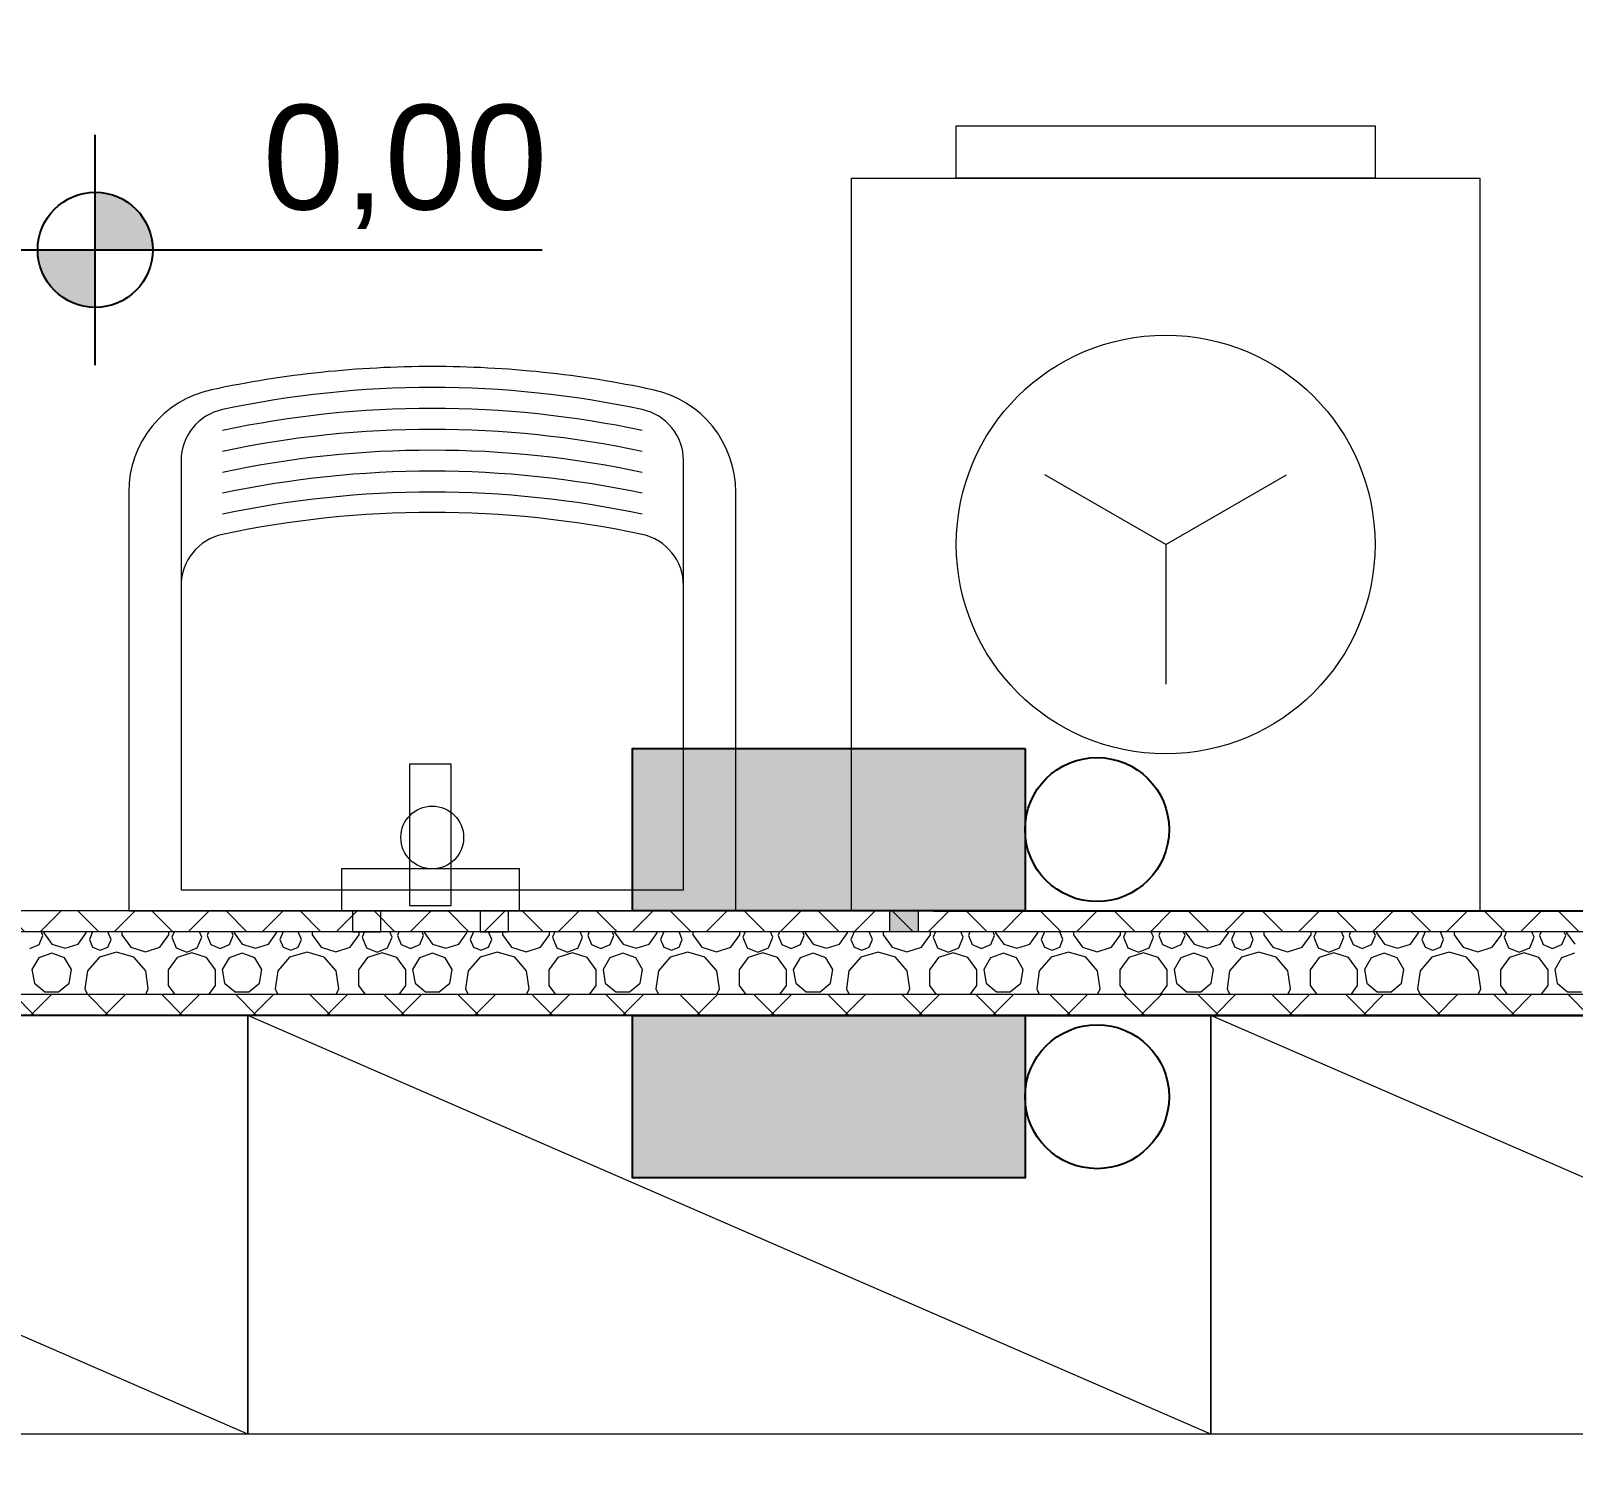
# Model space of a CAD drawing. Header units: metres. Extents: x -1783 to 21505, y -57 to 13660.
# Drawn here: x 12320.1 to 12467.5, y 12526.9 to 12665 of the extents above; entities that cross this region are included whole.
import ezdxf

# ---------------------------------------------------------------- set-up
doc = ezdxf.new("R2010")
doc.units = ezdxf.units.M
doc.header["$MEASUREMENT"] = 0
for name, color, linetype, lineweight in [('Bombeiro', 1, 'Continuous', 0), ('MOBILIÁRIO_Caneta_No__96', 252, 'Continuous', 0), ('PAREDE CONSTRUIR_Caneta_No__241', 7, 'Continuous', 13), ('PAREDE CONSTRUIR_Caneta_No__83', 84, 'Continuous', 0), ('PAREDE CONSTRUIR_Caneta_No__96', 252, 'Continuous', 0)]:
    doc.layers.add(name, color=color, linetype=linetype, lineweight=lineweight)
for name, color, linetype in [('colorida chamar atenção', 10, 'Continuous'), ('cotas', 7, 'Continuous'), ('COTAS EXECUTIVO.EXEC', 7, 'Continuous'), ('MOBILIÁRIO', 7, 'Continuous'), ('Novo_LOUCAS-METAIS.ARQ', 7, 'Continuous'), ('PAREDE CONSTRUIR', 7, 'Continuous')]:
    doc.layers.add(name, color=color, linetype=linetype)
for name, color, linetype, lineweight, true_color in [('EQUIPAMENTOS.ARQ_Caneta_No__13', 7, 'Continuous', 0, 0xaaaaaa), ('EQUIPAMENTOS.ARQ_Caneta_No__19', 7, 'Continuous', 0, 0xe9e9e9), ('LOUCAS-METAIS.ARQ_Caneta_No__13', 7, 'Continuous', 0, 0xaaaaaa), ('Novo_LOUCAS-METAIS.ARQ_Caneta_No__13', 7, 'Continuous', 0, 0xaaaaaa)]:
    doc.layers.add(name, color=color, linetype=linetype, lineweight=lineweight, true_color=true_color)
doc.styles.add('GENERATED_STYLE_1', font='arial.ttf')
doc.styles.add('R80', font='romans.shx', dxfattribs={"height": 10})
doc.dimstyles.new('1-50', dxfattribs={"dimtxt": 10, "dimasz": 5, "dimexe": 10, "dimexo": 10, "dimgap": 3, "dimtad": 1, "dimdec": 1, "dimrnd": 1, "dimdsep": 46, "dimtxsty": 'R80', "dimblk": 'DOT', "dimcen": 0, "dimclrd": 252, "dimclre": 252, "dimclrt": 252, "dimadec": 0, "dimazin": 0, "dimtfac": 1, "dimtdec": 1, "dimtix": 1, "dimtmove": 2, "dimatfit": 3, "dimldrblk": 'DOT', "dimfxl": 1, "dimtolj": 1, "dimarcsym": 0})
pattern_1 = [(45, (18585.2446, 16071.2687), (-3.535534, 3.535534), []), (135, (18585.2446, 16071.2687), (3.535534, 3.535534), [])]

# ---------------------------------------------------------------- blocks, each defined once
blk = doc.blocks.new('_Dot')
at = {"color": 0, "linetype": 'ByBlock', "lineweight": -2}
blk.add_line((-0.5, 0), (-1, 0), dxfattribs=at)
at = {"color": 0, "linetype": 'ByBlock', "const_width": 0.5}
blk.add_lwpolyline([(-0.25, 0, 1), (0.25, 0, 1)], format="xyb", close=True, dxfattribs=at)
blk = doc.blocks.new('*D7198')
at = {"layer": 'COTAS EXECUTIVO.EXEC', "color": 252, "lineweight": -2, "transparency": 16777216}
for p, q in [((12086.34, 12791.3), (11880.68, 12791.3)), ((11890.68, 12786.3), (11890.68, 12608.21)), ((11890.68, 12425.89), (11890.68, 12576.49)), ((12711.34, 12420.89), (11880.68, 12420.89))]:
    blk.add_line(p, q, dxfattribs=at)
at = {"layer": 'COTAS EXECUTIVO.EXEC', "color": 252, "lineweight": -2, "transparency": 16777216, "xscale": 5, "yscale": 5, "zscale": 5}
for p, rotation in [((11890.68, 12791.3), 90), ((11890.68, 12420.89), 270)]:
    blk.add_blockref('_Dot', p, dxfattribs=dict(at, rotation=rotation))
at = {"layer": 'COTAS EXECUTIVO.EXEC', "color": 252, "transparency": 16777216, "insert": (11890.68, 12592.35), "char_height": 10, "attachment_point": 5, "rotation": 90, "style": 'R80'}
blk.add_mtext('\\A1;370', dxfattribs=at)
blk = doc.blocks.new('*D7421')
at = {"layer": 'COTAS EXECUTIVO.EXEC', "color": 252, "lineweight": -2, "transparency": 16777216}
for p, q in [((12406.35, 12570.89), (12576.05, 12570.89)), ((12566.05, 12565.89), (12566.05, 12562.06)), ((12566.05, 12425.89), (12566.05, 12531.77)), ((12711.34, 12420.89), (12556.05, 12420.89))]:
    blk.add_line(p, q, dxfattribs=at)
at = {"layer": 'COTAS EXECUTIVO.EXEC', "color": 252, "lineweight": -2, "transparency": 16777216, "xscale": 5, "yscale": 5, "zscale": 5}
for p, rotation in [((12566.05, 12570.89), 90), ((12566.05, 12420.89), 270)]:
    blk.add_blockref('_Dot', p, dxfattribs=dict(at, rotation=rotation))
at = {"layer": 'COTAS EXECUTIVO.EXEC', "color": 252, "transparency": 16777216, "insert": (12566.05, 12546.92), "char_height": 10, "attachment_point": 5, "rotation": 90, "style": 'R80'}
blk.add_mtext('\\A1;150', dxfattribs=at)
blk = doc.blocks.new('*D7422')
at = {"layer": 'COTAS EXECUTIVO.EXEC', "color": 252, "lineweight": -2, "transparency": 16777216}
for p, q in [((12566.21, 12585.89), (12566.21, 12590.89)), ((12406.35, 12580.89), (12576.21, 12580.89)), ((12566.21, 12570.89), (12566.21, 12580.89)), ((12406.35, 12570.89), (12576.21, 12570.89)), ((12566.21, 12565.89), (12566.21, 12560.89))]:
    blk.add_line(p, q, dxfattribs=at)
at = {"layer": 'COTAS EXECUTIVO.EXEC', "color": 252, "lineweight": -2, "transparency": 16777216, "xscale": 5, "yscale": 5, "zscale": 5}
for p, rotation in [((12566.21, 12580.89), 270), ((12566.21, 12570.89), 90)]:
    blk.add_blockref('_Dot', p, dxfattribs=dict(at, rotation=rotation))
at = {"layer": 'COTAS EXECUTIVO.EXEC', "color": 252, "transparency": 16777216, "insert": (12566.05, 12598.63), "char_height": 10, "attachment_point": 5, "rotation": 90, "style": 'R80'}
blk.add_mtext('\\A1;10', dxfattribs=at)
blk = doc.blocks.new('*D7423')
at = {"layer": 'COTAS EXECUTIVO.EXEC', "color": 252, "lineweight": -2, "transparency": 16777216}
for p, q in [((12401.35, 12791.3), (12576.05, 12791.3)), ((12566.05, 12786.3), (12566.05, 12688.21)), ((12566.05, 12585.89), (12566.05, 12656.49)), ((12406.35, 12580.89), (12576.05, 12580.89))]:
    blk.add_line(p, q, dxfattribs=at)
at = {"layer": 'COTAS EXECUTIVO.EXEC', "color": 252, "lineweight": -2, "transparency": 16777216, "xscale": 5, "yscale": 5, "zscale": 5}
for p, rotation in [((12566.05, 12791.3), 90), ((12566.05, 12580.89), 270)]:
    blk.add_blockref('_Dot', p, dxfattribs=dict(at, rotation=rotation))
at = {"layer": 'COTAS EXECUTIVO.EXEC', "color": 252, "transparency": 16777216, "insert": (12566.05, 12672.35), "char_height": 10, "attachment_point": 5, "rotation": 90, "style": 'R80'}
blk.add_mtext('\\A1;210', dxfattribs=at)
blk = doc.blocks.new('*D7444')
at = {"layer": 'COTAS EXECUTIVO.EXEC', "color": 252, "lineweight": -2, "transparency": 16777216}
for p, q in [((12248.85, 12505.89), (12248.85, 12885.48)), ((12698.87, 12801.3), (12698.87, 12885.48)), ((12253.85, 12875.48), (12476.86, 12875.48)), ((12693.87, 12875.48), (12508.58, 12875.48))]:
    blk.add_line(p, q, dxfattribs=at)
at = {"layer": 'COTAS EXECUTIVO.EXEC', "color": 252, "lineweight": -2, "transparency": 16777216, "xscale": 5, "yscale": 5, "zscale": 5, "rotation": 180}
blk.add_blockref('_Dot', (12248.85, 12875.48), dxfattribs=at)
at = {"layer": 'COTAS EXECUTIVO.EXEC', "color": 252, "lineweight": -2, "transparency": 16777216, "xscale": 5, "yscale": 5, "zscale": 5}
blk.add_blockref('_Dot', (12698.87, 12875.48), dxfattribs=at)
at = {"layer": 'COTAS EXECUTIVO.EXEC', "color": 252, "transparency": 16777216, "insert": (12492.72, 12875.48), "char_height": 10, "attachment_point": 5, "style": 'R80'}
blk.add_mtext('\\A1;450', dxfattribs=at)
blk = doc.blocks.new('iluminação')
at = {"layer": 'colorida chamar atenção'}
blk.add_hatch(color=256, dxfattribs=at).paths.add_polyline_path([(15.52, 37.5), (0, 37.5), (0, 0), (15.52, 0)])
blk.add_lwpolyline([(0, 37.5), (15.52, 37.5), (15.52, 0), (0, 0)], close=True, dxfattribs=at)
blk.add_circle((7.76, 44.38), 6.88, dxfattribs=at)
blk = doc.blocks.new('*X86')
at = {"layer": 'PAREDE CONSTRUIR_Caneta_No__96', "color": 252, "linetype": 'Continuous', "lineweight": 0}
for p, q in [((-62.6434, -34.9361), (-62.6397, -34.9272)), ((-62.6397, -34.9272), (-62.6411, -34.9238)), ((-62.6388, -34.9238), (-62.6388, -34.9249)), ((-62.6388, -34.9249), (-62.6311, -34.9356)), ((-62.6061, -34.9356), (-62.5983, -34.9249)), ((-62.5983, -34.9249), (-62.5983, -34.9238)), ((-62.5922, -34.9238), (-62.5952, -34.9311)), ((-62.5952, -34.9311), (-62.5922, -34.9384)), ((-62.5745, -34.9311), (-62.5776, -34.9238)), ((-62.5776, -34.9384), (-62.5745, -34.9311)), ((-62.5643, -34.9238), (-62.5643, -34.9267)), ((-62.5643, -34.9267), (-62.5557, -34.9386)), ((-62.5279, -34.9386), (-62.5193, -34.9267)), ((-62.5193, -34.9267), (-62.5193, -34.9238)), ((-62.5144, -34.9238), (-62.5166, -34.929)), ((-62.5166, -34.929), (-62.5124, -34.9391)), ((-62.4922, -34.9391), (-62.488, -34.929)), ((-62.488, -34.929), (-62.4902, -34.9238)), ((-62.4815, -34.9238), (-62.4829, -34.9272)), ((-62.4829, -34.9272), (-62.4793, -34.9361)), ((-62.4615, -34.9361), (-62.4579, -34.9272)), ((-62.4579, -34.9272), (-62.4593, -34.9238)), ((-62.457, -34.9238), (-62.457, -34.9249)), ((-62.457, -34.9249), (-62.4492, -34.9356)), ((-62.4242, -34.9356), (-62.4165, -34.9249)), ((-62.4165, -34.9249), (-62.4165, -34.9238)), ((-62.4103, -34.9238), (-62.4134, -34.9311)), ((-62.4134, -34.9311), (-62.4103, -34.9384)), ((-62.3927, -34.9311), (-62.3957, -34.9238)), ((-62.3957, -34.9384), (-62.3927, -34.9311)), ((-62.3825, -34.9238), (-62.3825, -34.9267)), ((-62.3825, -34.9267), (-62.3739, -34.9386)), ((-62.3461, -34.9386), (-62.3375, -34.9267)), ((-62.3375, -34.9267), (-62.3375, -34.9238)), ((-62.3326, -34.9238), (-62.3348, -34.929)), ((-62.3348, -34.929), (-62.3306, -34.9391)), ((-62.3104, -34.9391), (-62.3062, -34.929)), ((-62.3062, -34.929), (-62.3083, -34.9238)), ((-62.2997, -34.9238), (-62.3011, -34.9272)), ((-62.3011, -34.9272), (-62.2974, -34.9361)), ((-62.2797, -34.9361), (-62.276, -34.9272)), ((-62.276, -34.9272), (-62.2774, -34.9238)), ((-62.2751, -34.9238), (-62.2751, -34.9249)), ((-62.2751, -34.9249), (-62.2674, -34.9356)), ((-62.2424, -34.9356), (-62.2346, -34.9249)), ((-62.2346, -34.9249), (-62.2346, -34.9238)), ((-62.2285, -34.9238), (-62.2315, -34.9311)), ((-62.2315, -34.9311), (-62.2285, -34.9384)), ((-62.2108, -34.9311), (-62.2139, -34.9238)), ((-62.2139, -34.9384), (-62.2108, -34.9311)), ((-62.2006, -34.9238), (-62.2006, -34.9267)), ((-62.2006, -34.9267), (-62.192, -34.9386)), ((-62.1642, -34.9386), (-62.1556, -34.9267)), ((-62.1556, -34.9267), (-62.1556, -34.9238)), ((-62.1507, -34.9238), (-62.1529, -34.929)), ((-62.1529, -34.929), (-62.1487, -34.9391)), ((-62.1285, -34.9391), (-62.1243, -34.929)), ((-62.1243, -34.929), (-62.1265, -34.9238)), ((-62.1178, -34.9238), (-62.1192, -34.9272)), ((-62.1192, -34.9272), (-62.1156, -34.9361)), ((-62.0978, -34.9361), (-62.0942, -34.9272)), ((-62.0942, -34.9272), (-62.0956, -34.9238)), ((-62.0932, -34.9238), (-62.0932, -34.9249)), ((-62.0932, -34.9249), (-62.0855, -34.9356)), ((-62.0605, -34.9356), (-62.0528, -34.9249)), ((-62.0528, -34.9249), (-62.0528, -34.9238)), ((-62.0466, -34.9238), (-62.0497, -34.9311)), ((-62.0497, -34.9311), (-62.0466, -34.9384)), ((-62.029, -34.9311), (-62.032, -34.9238)), ((-62.032, -34.9384), (-62.029, -34.9311)), ((-62.0188, -34.9238), (-62.0188, -34.9267)), ((-62.0188, -34.9267), (-62.0102, -34.9386)), ((-61.9824, -34.9386), (-61.9738, -34.9267)), ((-61.9738, -34.9267), (-61.9738, -34.9238)), ((-61.9689, -34.9238), (-61.971, -34.929)), ((-61.971, -34.929), (-61.9669, -34.9391)), ((-61.9466, -34.9391), (-61.9425, -34.929)), ((-61.9425, -34.929), (-61.9446, -34.9238)), ((-61.9359, -34.9238), (-61.9374, -34.9272)), ((-61.9374, -34.9272), (-61.9337, -34.9361)), ((-61.916, -34.9361), (-61.9123, -34.9272)), ((-61.9123, -34.9272), (-61.9137, -34.9238)), ((-61.9114, -34.9238), (-61.9114, -34.9249)), ((-61.9114, -34.9249), (-61.9037, -34.9356)), ((-61.8786, -34.9356), (-61.8709, -34.9249)), ((-61.8709, -34.9249), (-61.8709, -34.9238)), ((-61.8648, -34.9238), (-61.8678, -34.9311)), ((-61.8678, -34.9311), (-61.8648, -34.9384)), ((-61.8471, -34.9311), (-61.8502, -34.9238)), ((-61.8502, -34.9384), (-61.8471, -34.9311)), ((-61.8369, -34.9238), (-61.8369, -34.9267)), ((-61.8369, -34.9267), (-61.8283, -34.9386)), ((-61.8005, -34.9386), (-61.7919, -34.9267)), ((-61.7919, -34.9267), (-61.7919, -34.9238)), ((-61.787, -34.9238), (-61.7892, -34.929)), ((-61.7892, -34.929), (-61.785, -34.9391)), ((-61.7648, -34.9391), (-61.7606, -34.929)), ((-61.7606, -34.929), (-61.7628, -34.9238)), ((-61.7541, -34.9238), (-61.7555, -34.9272)), ((-61.7555, -34.9272), (-61.7519, -34.9361)), ((-61.7341, -34.9361), (-61.7305, -34.9272)), ((-61.7305, -34.9272), (-61.7319, -34.9238)), ((-61.7295, -34.9238), (-61.7295, -34.9249)), ((-61.7295, -34.9249), (-61.7218, -34.9356)), ((-61.6968, -34.9356), (-61.6891, -34.9249)), ((-61.6891, -34.9249), (-61.6891, -34.9238)), ((-61.6829, -34.9238), (-61.686, -34.9311)), ((-61.686, -34.9311), (-61.6829, -34.9384)), ((-61.6653, -34.9311), (-61.6683, -34.9238)), ((-61.6683, -34.9384), (-61.6653, -34.9311)), ((-61.6551, -34.9238), (-61.6551, -34.9267)), ((-61.6551, -34.9267), (-61.6465, -34.9386)), ((-61.6187, -34.9386), (-61.6101, -34.9267)), ((-61.6101, -34.9267), (-61.6101, -34.9238)), ((-61.6052, -34.9238), (-61.6073, -34.929)), ((-61.6073, -34.929), (-61.6032, -34.9391)), ((-61.5829, -34.9391), (-61.5788, -34.929)), ((-61.5788, -34.929), (-61.5809, -34.9238)), ((-61.5722, -34.9238), (-61.5737, -34.9272)), ((-61.5737, -34.9272), (-61.57, -34.9361)), ((-61.5523, -34.9361), (-61.5486, -34.9272)), ((-61.5486, -34.9272), (-61.55, -34.9238)), ((-61.5477, -34.9238), (-61.5477, -34.9249)), ((-61.5477, -34.9249), (-61.54, -34.9356)), ((-61.5149, -34.9356), (-61.5072, -34.9249)), ((-61.5072, -34.9249), (-61.5072, -34.9238)), ((-61.5011, -34.9238), (-61.5041, -34.9311)), ((-61.5041, -34.9311), (-61.5011, -34.9384)), ((-61.4865, -34.9384), (-61.4834, -34.9311)), ((-61.4834, -34.9311), (-61.4864, -34.9238)), ((-61.4732, -34.9238), (-61.4732, -34.9267)), ((-61.4732, -34.9267), (-61.4646, -34.9386)), ((-61.4368, -34.9386), (-61.4282, -34.9267)), ((-61.4282, -34.9267), (-61.4282, -34.9238)), ((-61.4233, -34.9238), (-61.4255, -34.929)), ((-61.4255, -34.929), (-61.4213, -34.9391)), ((-61.4011, -34.9391), (-61.3969, -34.929)), ((-61.3969, -34.929), (-61.3991, -34.9238)), ((-61.3904, -34.9238), (-61.3918, -34.9272)), ((-61.3918, -34.9272), (-61.3881, -34.9361)), ((-61.3704, -34.9361), (-61.3667, -34.9272)), ((-61.3667, -34.9272), (-61.3682, -34.9238)), ((-61.3658, -34.9238), (-61.3658, -34.9249)), ((-61.3658, -34.9249), (-61.3581, -34.9356)), ((-61.3331, -34.9356), (-61.3254, -34.9249)), ((-61.3254, -34.9249), (-61.3254, -34.9238)), ((-61.3192, -34.9238), (-61.3222, -34.9311)), ((-61.3222, -34.9311), (-61.3192, -34.9384)), ((-61.3016, -34.9311), (-61.3046, -34.9238)), ((-61.3046, -34.9384), (-61.3016, -34.9311)), ((-61.2914, -34.9238), (-61.2914, -34.9267)), ((-61.2914, -34.9267), (-61.2828, -34.9386)), ((-61.255, -34.9386), (-61.2464, -34.9267)), ((-61.2464, -34.9267), (-61.2464, -34.9238)), ((-61.2415, -34.9238), (-61.2436, -34.929)), ((-61.2436, -34.929), (-61.2394, -34.9391)), ((-61.2192, -34.9391), (-61.215, -34.929)), ((-61.215, -34.929), (-61.2172, -34.9238)), ((-61.2085, -34.9238), (-61.21, -34.9272)), ((-61.21, -34.9272), (-61.2063, -34.9361)), ((-61.1886, -34.9361), (-61.1849, -34.9272)), ((-61.1849, -34.9272), (-61.1863, -34.9238)), ((-61.184, -34.9238), (-61.184, -34.9249)), ((-61.184, -34.9249), (-61.1762, -34.9356)), ((-62.6523, -34.9397), (-62.6434, -34.9361)), ((-62.6436, -34.9486), (-62.6502, -34.9599)), ((-62.6313, -34.9441), (-62.6436, -34.9486)), ((-62.619, -34.9486), (-62.6313, -34.9441)), ((-62.6311, -34.9356), (-62.6186, -34.9396)), ((-62.6124, -34.9599), (-62.619, -34.9486)), ((-62.6186, -34.9396), (-62.6061, -34.9356)), ((-62.5858, -34.9481), (-62.5971, -34.9612)), ((-62.5922, -34.9384), (-62.5849, -34.9414)), ((-62.5693, -34.9433), (-62.5858, -34.9481)), ((-62.5849, -34.9414), (-62.5776, -34.9384)), ((-62.5527, -34.9481), (-62.5693, -34.9433)), ((-62.5557, -34.9386), (-62.5418, -34.9431)), ((-62.5414, -34.9612), (-62.5527, -34.9481)), ((-62.5418, -34.9431), (-62.5279, -34.9386)), ((-62.5115, -34.9484), (-62.5202, -34.9603)), ((-62.5124, -34.9391), (-62.5023, -34.9433)), ((-62.4975, -34.9438), (-62.5115, -34.9484)), ((-62.5023, -34.9433), (-62.4922, -34.9391)), ((-62.4835, -34.9484), (-62.4975, -34.9438)), ((-62.4748, -34.9603), (-62.4835, -34.9484)), ((-62.4793, -34.9361), (-62.4704, -34.9397)), ((-62.4704, -34.9397), (-62.4615, -34.9361)), ((-62.4618, -34.9486), (-62.4684, -34.9599)), ((-62.4495, -34.9441), (-62.4618, -34.9486)), ((-62.4371, -34.9486), (-62.4495, -34.9441)), ((-62.4492, -34.9356), (-62.4367, -34.9396)), ((-62.4306, -34.9599), (-62.4371, -34.9486)), ((-62.4367, -34.9396), (-62.4242, -34.9356)), ((-62.404, -34.9481), (-62.4153, -34.9612)), ((-62.4103, -34.9384), (-62.403, -34.9414)), ((-62.3874, -34.9433), (-62.404, -34.9481)), ((-62.403, -34.9414), (-62.3957, -34.9384)), ((-62.3709, -34.9481), (-62.3874, -34.9433)), ((-62.3739, -34.9386), (-62.36, -34.9431)), ((-62.3596, -34.9612), (-62.3709, -34.9481)), ((-62.36, -34.9431), (-62.3461, -34.9386)), ((-62.3297, -34.9484), (-62.3383, -34.9603)), ((-62.3306, -34.9391), (-62.3205, -34.9433)), ((-62.3156, -34.9438), (-62.3297, -34.9484)), ((-62.3205, -34.9433), (-62.3104, -34.9391)), ((-62.3016, -34.9484), (-62.3156, -34.9438)), ((-62.2929, -34.9603), (-62.3016, -34.9484)), ((-62.2974, -34.9361), (-62.2885, -34.9397)), ((-62.2885, -34.9397), (-62.2797, -34.9361)), ((-62.2799, -34.9486), (-62.2865, -34.9599)), ((-62.2676, -34.9441), (-62.2799, -34.9486)), ((-62.2553, -34.9486), (-62.2676, -34.9441)), ((-62.2674, -34.9356), (-62.2549, -34.9396)), ((-62.2487, -34.9599), (-62.2553, -34.9486)), ((-62.2549, -34.9396), (-62.2424, -34.9356)), ((-62.2221, -34.9481), (-62.2334, -34.9612)), ((-62.2285, -34.9384), (-62.2212, -34.9414)), ((-62.2056, -34.9433), (-62.2221, -34.9481)), ((-62.2212, -34.9414), (-62.2139, -34.9384)), ((-62.189, -34.9481), (-62.2056, -34.9433)), ((-62.192, -34.9386), (-62.1781, -34.9431)), ((-62.1777, -34.9612), (-62.189, -34.9481)), ((-62.1781, -34.9431), (-62.1642, -34.9386)), ((-62.1478, -34.9484), (-62.1565, -34.9603)), ((-62.1487, -34.9391), (-62.1386, -34.9433)), ((-62.1338, -34.9438), (-62.1478, -34.9484)), ((-62.1386, -34.9433), (-62.1285, -34.9391)), ((-62.1198, -34.9484), (-62.1338, -34.9438)), ((-62.1111, -34.9603), (-62.1198, -34.9484)), ((-62.1156, -34.9361), (-62.1067, -34.9397)), ((-62.1067, -34.9397), (-62.0978, -34.9361)), ((-62.0981, -34.9486), (-62.1046, -34.9599)), ((-62.0858, -34.9441), (-62.0981, -34.9486)), ((-62.0734, -34.9486), (-62.0858, -34.9441)), ((-62.0855, -34.9356), (-62.073, -34.9396)), ((-62.0669, -34.9599), (-62.0734, -34.9486)), ((-62.073, -34.9396), (-62.0605, -34.9356)), ((-62.0403, -34.9481), (-62.0515, -34.9612)), ((-62.0466, -34.9384), (-62.0393, -34.9414)), ((-62.0237, -34.9433), (-62.0403, -34.9481)), ((-62.0393, -34.9414), (-62.032, -34.9384)), ((-62.0072, -34.9481), (-62.0237, -34.9433)), ((-62.0102, -34.9386), (-61.9963, -34.9431)), ((-61.9959, -34.9612), (-62.0072, -34.9481)), ((-61.9963, -34.9431), (-61.9824, -34.9386)), ((-61.9659, -34.9484), (-61.9746, -34.9603)), ((-61.9669, -34.9391), (-61.9568, -34.9433)), ((-61.9519, -34.9438), (-61.9659, -34.9484)), ((-61.9568, -34.9433), (-61.9466, -34.9391)), ((-61.9379, -34.9484), (-61.9519, -34.9438)), ((-61.9292, -34.9603), (-61.9379, -34.9484)), ((-61.9337, -34.9361), (-61.9248, -34.9397)), ((-61.9248, -34.9397), (-61.916, -34.9361)), ((-61.9162, -34.9486), (-61.9228, -34.9599)), ((-61.9039, -34.9441), (-61.9162, -34.9486)), ((-61.8916, -34.9486), (-61.9039, -34.9441)), ((-61.9037, -34.9356), (-61.8912, -34.9396)), ((-61.885, -34.9599), (-61.8916, -34.9486)), ((-61.8912, -34.9396), (-61.8786, -34.9356)), ((-61.8584, -34.9481), (-61.8697, -34.9612)), ((-61.8648, -34.9384), (-61.8575, -34.9414)), ((-61.8419, -34.9433), (-61.8584, -34.9481)), ((-61.8575, -34.9414), (-61.8502, -34.9384)), ((-61.8253, -34.9481), (-61.8419, -34.9433)), ((-61.8283, -34.9386), (-61.8144, -34.9431)), ((-61.814, -34.9612), (-61.8253, -34.9481)), ((-61.8144, -34.9431), (-61.8005, -34.9386)), ((-61.7841, -34.9484), (-61.7928, -34.9603)), ((-61.785, -34.9391), (-61.7749, -34.9433)), ((-61.7701, -34.9438), (-61.7841, -34.9484)), ((-61.7749, -34.9433), (-61.7648, -34.9391)), ((-61.7561, -34.9484), (-61.7701, -34.9438)), ((-61.7474, -34.9603), (-61.7561, -34.9484)), ((-61.7519, -34.9361), (-61.743, -34.9397)), ((-61.743, -34.9397), (-61.7341, -34.9361)), ((-61.7344, -34.9486), (-61.7409, -34.9599)), ((-61.7221, -34.9441), (-61.7344, -34.9486)), ((-61.7097, -34.9486), (-61.7221, -34.9441)), ((-61.7218, -34.9356), (-61.7093, -34.9396)), ((-61.7032, -34.9599), (-61.7097, -34.9486)), ((-61.7093, -34.9396), (-61.6968, -34.9356)), ((-61.6765, -34.9481), (-61.6878, -34.9612)), ((-61.6829, -34.9384), (-61.6756, -34.9414)), ((-61.66, -34.9433), (-61.6765, -34.9481)), ((-61.6756, -34.9414), (-61.6683, -34.9384)), ((-61.6435, -34.9481), (-61.66, -34.9433)), ((-61.6465, -34.9386), (-61.6326, -34.9431)), ((-61.6322, -34.9612), (-61.6435, -34.9481)), ((-61.6326, -34.9431), (-61.6187, -34.9386)), ((-61.6022, -34.9484), (-61.6109, -34.9603)), ((-61.6032, -34.9391), (-61.593, -34.9433)), ((-61.5882, -34.9438), (-61.6022, -34.9484)), ((-61.593, -34.9433), (-61.5829, -34.9391)), ((-61.5742, -34.9484), (-61.5882, -34.9438)), ((-61.5655, -34.9603), (-61.5742, -34.9484)), ((-61.57, -34.9361), (-61.5611, -34.9397)), ((-61.5611, -34.9397), (-61.5523, -34.9361)), ((-61.5525, -34.9486), (-61.5591, -34.9599)), ((-61.5402, -34.9441), (-61.5525, -34.9486)), ((-61.5279, -34.9486), (-61.5402, -34.9441)), ((-61.54, -34.9356), (-61.5274, -34.9396)), ((-61.5213, -34.9599), (-61.5279, -34.9486)), ((-61.5274, -34.9396), (-61.5149, -34.9356)), ((-61.4947, -34.9481), (-61.506, -34.9612)), ((-61.5011, -34.9384), (-61.4938, -34.9414)), ((-61.4781, -34.9433), (-61.4947, -34.9481)), ((-61.4938, -34.9414), (-61.4865, -34.9384)), ((-61.4616, -34.9481), (-61.4781, -34.9433)), ((-61.4646, -34.9386), (-61.4507, -34.9431)), ((-61.4503, -34.9612), (-61.4616, -34.9481)), ((-61.4507, -34.9431), (-61.4368, -34.9386)), ((-61.4204, -34.9484), (-61.429, -34.9603)), ((-61.4213, -34.9391), (-61.4112, -34.9433)), ((-61.4064, -34.9438), (-61.4204, -34.9484)), ((-61.4112, -34.9433), (-61.4011, -34.9391)), ((-61.3923, -34.9484), (-61.4064, -34.9438)), ((-61.3837, -34.9603), (-61.3923, -34.9484)), ((-61.3881, -34.9361), (-61.3793, -34.9397)), ((-61.3793, -34.9397), (-61.3704, -34.9361)), ((-61.3707, -34.9486), (-61.3772, -34.9599)), ((-61.3583, -34.9441), (-61.3707, -34.9486)), ((-61.346, -34.9486), (-61.3583, -34.9441)), ((-61.3581, -34.9356), (-61.3456, -34.9396)), ((-61.3395, -34.9599), (-61.346, -34.9486)), ((-61.3456, -34.9396), (-61.3331, -34.9356)), ((-61.3128, -34.9481), (-61.3241, -34.9612)), ((-61.3192, -34.9384), (-61.3119, -34.9414)), ((-61.2963, -34.9433), (-61.3128, -34.9481)), ((-61.3119, -34.9414), (-61.3046, -34.9384)), ((-61.2797, -34.9481), (-61.2963, -34.9433)), ((-61.2828, -34.9386), (-61.2689, -34.9431)), ((-61.2685, -34.9612), (-61.2797, -34.9481)), ((-61.2689, -34.9431), (-61.255, -34.9386)), ((-61.2385, -34.9484), (-61.2472, -34.9603)), ((-61.2394, -34.9391), (-61.2293, -34.9433)), ((-61.2245, -34.9438), (-61.2385, -34.9484)), ((-61.2293, -34.9433), (-61.2192, -34.9391)), ((-61.2105, -34.9484), (-61.2245, -34.9438)), ((-61.2018, -34.9603), (-61.2105, -34.9484)), ((-61.2063, -34.9361), (-61.1974, -34.9397)), ((-61.1974, -34.9397), (-61.1886, -34.9361)), ((-61.1888, -34.9486), (-61.1954, -34.9599)), ((-61.1765, -34.9441), (-61.1888, -34.9486)), ((-62.6502, -34.9599), (-62.6479, -34.9728)), ((-62.6147, -34.9728), (-62.6124, -34.9599)), ((-62.5971, -34.9612), (-62.5996, -34.9782)), ((-62.539, -34.9782), (-62.5414, -34.9612)), ((-62.5202, -34.9603), (-62.5202, -34.975)), ((-62.4748, -34.975), (-62.4748, -34.9603)), ((-62.4684, -34.9599), (-62.4661, -34.9728)), ((-62.4329, -34.9728), (-62.4306, -34.9599)), ((-62.4153, -34.9612), (-62.4177, -34.9782)), ((-62.3571, -34.9782), (-62.3596, -34.9612)), ((-62.3383, -34.9603), (-62.3383, -34.975)), ((-62.2929, -34.975), (-62.2929, -34.9603)), ((-62.2865, -34.9599), (-62.2842, -34.9728)), ((-62.251, -34.9728), (-62.2487, -34.9599)), ((-62.2334, -34.9612), (-62.2359, -34.9782)), ((-62.1753, -34.9782), (-62.1777, -34.9612)), ((-62.1565, -34.9603), (-62.1565, -34.975)), ((-62.1111, -34.975), (-62.1111, -34.9603)), ((-62.1046, -34.9599), (-62.1024, -34.9728)), ((-62.0692, -34.9728), (-62.0669, -34.9599)), ((-62.0515, -34.9612), (-62.054, -34.9782)), ((-61.9934, -34.9782), (-61.9959, -34.9612)), ((-61.9746, -34.9603), (-61.9746, -34.975)), ((-61.9292, -34.975), (-61.9292, -34.9603)), ((-61.9228, -34.9599), (-61.9205, -34.9728)), ((-61.8873, -34.9728), (-61.885, -34.9599)), ((-61.8697, -34.9612), (-61.8721, -34.9782)), ((-61.8116, -34.9782), (-61.814, -34.9612)), ((-61.7928, -34.9603), (-61.7928, -34.975)), ((-61.7474, -34.975), (-61.7474, -34.9603)), ((-61.7409, -34.9599), (-61.7387, -34.9728)), ((-61.7054, -34.9728), (-61.7032, -34.9599)), ((-61.6878, -34.9612), (-61.6903, -34.9782)), ((-61.6297, -34.9782), (-61.6322, -34.9612)), ((-61.6109, -34.9603), (-61.6109, -34.975)), ((-61.5655, -34.975), (-61.5655, -34.9603)), ((-61.5591, -34.9599), (-61.5568, -34.9728)), ((-61.5236, -34.9728), (-61.5213, -34.9599)), ((-61.506, -34.9612), (-61.5084, -34.9782)), ((-61.4479, -34.9782), (-61.4503, -34.9612)), ((-61.429, -34.9603), (-61.429, -34.975)), ((-61.3837, -34.975), (-61.3837, -34.9603)), ((-61.3772, -34.9599), (-61.375, -34.9728)), ((-61.3417, -34.9728), (-61.3395, -34.9599)), ((-61.3241, -34.9612), (-61.3266, -34.9782)), ((-61.266, -34.9782), (-61.2685, -34.9612)), ((-61.2472, -34.9603), (-61.2472, -34.975)), ((-61.2018, -34.975), (-61.2018, -34.9603)), ((-61.1954, -34.9599), (-61.1931, -34.9728)), ((-62.6479, -34.9728), (-62.6379, -34.9813)), ((-62.6248, -34.9813), (-62.6147, -34.9728)), ((-62.5996, -34.9782), (-62.597, -34.9838)), ((-62.5415, -34.9838), (-62.539, -34.9782)), ((-62.5202, -34.975), (-62.5138, -34.9838)), ((-62.4811, -34.9838), (-62.4748, -34.975)), ((-62.4661, -34.9728), (-62.456, -34.9813)), ((-62.4429, -34.9813), (-62.4329, -34.9728)), ((-62.4177, -34.9782), (-62.4152, -34.9838)), ((-62.3596, -34.9838), (-62.3571, -34.9782)), ((-62.3383, -34.975), (-62.332, -34.9838)), ((-62.2993, -34.9838), (-62.2929, -34.975)), ((-62.2842, -34.9728), (-62.2742, -34.9813)), ((-62.2611, -34.9813), (-62.251, -34.9728)), ((-62.2359, -34.9782), (-62.2333, -34.9838)), ((-62.1778, -34.9838), (-62.1753, -34.9782)), ((-62.1565, -34.975), (-62.1501, -34.9838)), ((-62.1174, -34.9838), (-62.1111, -34.975)), ((-62.1024, -34.9728), (-62.0923, -34.9813)), ((-62.0792, -34.9813), (-62.0692, -34.9728)), ((-62.054, -34.9782), (-62.0515, -34.9838)), ((-61.9959, -34.9838), (-61.9934, -34.9782)), ((-61.9746, -34.975), (-61.9683, -34.9838)), ((-61.9356, -34.9838), (-61.9292, -34.975)), ((-61.9205, -34.9728), (-61.9105, -34.9813)), ((-61.8973, -34.9813), (-61.8873, -34.9728)), ((-61.8721, -34.9782), (-61.8696, -34.9838)), ((-61.8141, -34.9838), (-61.8116, -34.9782)), ((-61.7928, -34.975), (-61.7864, -34.9838)), ((-61.7537, -34.9838), (-61.7474, -34.975)), ((-61.7387, -34.9728), (-61.7286, -34.9813)), ((-61.7155, -34.9813), (-61.7054, -34.9728)), ((-61.6903, -34.9782), (-61.6878, -34.9838)), ((-61.6322, -34.9838), (-61.6297, -34.9782)), ((-61.6109, -34.975), (-61.6046, -34.9838)), ((-61.5719, -34.9838), (-61.5655, -34.975)), ((-61.5568, -34.9728), (-61.5468, -34.9813)), ((-61.5336, -34.9813), (-61.5236, -34.9728)), ((-61.5084, -34.9782), (-61.5059, -34.9838)), ((-61.4504, -34.9838), (-61.4479, -34.9782)), ((-61.429, -34.975), (-61.4227, -34.9838)), ((-61.39, -34.9838), (-61.3837, -34.975)), ((-61.375, -34.9728), (-61.3649, -34.9813)), ((-61.3518, -34.9813), (-61.3417, -34.9728)), ((-61.3266, -34.9782), (-61.3241, -34.9838)), ((-61.2685, -34.9838), (-61.266, -34.9782)), ((-61.2472, -34.975), (-61.2408, -34.9838)), ((-61.2082, -34.9838), (-61.2018, -34.975)), ((-61.1931, -34.9728), (-61.1831, -34.9813)), ((-62.6379, -34.9813), (-62.6248, -34.9813)), ((-62.456, -34.9813), (-62.4429, -34.9813)), ((-62.2742, -34.9813), (-62.2611, -34.9813)), ((-62.0923, -34.9813), (-62.0792, -34.9813)), ((-61.9105, -34.9813), (-61.8973, -34.9813)), ((-61.7286, -34.9813), (-61.7155, -34.9813)), ((-61.5468, -34.9813), (-61.5336, -34.9813)), ((-61.3649, -34.9813), (-61.3518, -34.9813)), ((-61.1831, -34.9813), (-61.1699, -34.9813))]:
    blk.add_line(p, q, dxfattribs=at)
blk = doc.blocks.new('Flexible Shelf 26[5]_6', base_point=(-62.444, -35.4038))
at = {"layer": 'MOBILIÁRIO_Caneta_No__96', "color": 252, "linetype": 'Continuous', "lineweight": 13}
blk.add_line((-62.444, -35.4038), (-63.364, -35.0038), dxfattribs=at)
at = {"layer": 'MOBILIÁRIO_Caneta_No__96', "color": 252, "linetype": 'Continuous', "lineweight": 13, "flags": 128}
blk.add_lwpolyline([(-62.444, -35.4038), (-63.364, -35.4038), (-63.364, -35.0038), (-62.444, -35.0038)], close=True, dxfattribs=at)
blk = doc.blocks.new('Flexible Shelf 26[6]_6', base_point=(-61.524, -35.4038))
at = {"layer": 'MOBILIÁRIO_Caneta_No__96', "color": 252, "linetype": 'Continuous', "lineweight": 13}
blk.add_line((-61.524, -35.4038), (-62.444, -35.0038), dxfattribs=at)
at = {"layer": 'MOBILIÁRIO_Caneta_No__96', "color": 252, "linetype": 'Continuous', "lineweight": 13, "flags": 128}
blk.add_lwpolyline([(-61.524, -35.4038), (-62.444, -35.4038), (-62.444, -35.0038), (-61.524, -35.0038)], close=True, dxfattribs=at)
blk = doc.blocks.new('Flexible Shelf 26[7]_6', base_point=(-60.604, -35.4038))
at = {"layer": 'MOBILIÁRIO_Caneta_No__96', "color": 252, "linetype": 'Continuous', "lineweight": 13}
blk.add_line((-60.604, -35.4038), (-61.524, -35.0038), dxfattribs=at)
at = {"layer": 'MOBILIÁRIO_Caneta_No__96', "color": 252, "linetype": 'Continuous', "lineweight": 13, "flags": 128}
blk.add_lwpolyline([(-60.604, -35.4038), (-61.524, -35.4038), (-61.524, -35.0038), (-60.604, -35.0038)], close=True, dxfattribs=at)
blk = doc.blocks.new('Wall Mounted Tap 26_2')
at = {"layer": 'Novo_LOUCAS-METAIS.ARQ_Caneta_No__13', "color": 253, "linetype": 'Continuous', "lineweight": 0, "true_color": 0xaaaaaa, "flags": 128}
for points in [[(-0.0745, 0), (-0.0475, 0), (-0.0475, 0.02), (-0.0745, 0.02)], [(0.0475, 0), (0.0745, 0), (0.0745, 0.02), (0.0475, 0.02)], [(-0.085, -0.04), (0.085, -0.04), (0.085, 0), (-0.085, 0)], [(-0.02, -0.14), (0.02, -0.14), (0.02, -0.005), (-0.02, -0.005)]]:
    blk.add_lwpolyline(points, close=True, dxfattribs=at)

msp = doc.modelspace()

# ---------------------------------------------------------------- hatches: boundary and pattern name
at = {"layer": 'cotas'}
h = msp.add_hatch(color=7, dxfattribs=at)
h.dxf.hatch_style = 1
h.paths.add_polyline_path([(21504.961, 13659.963), (10304.961, 13659.963), (10304.961, 5739.963), (21504.961, 5739.963)])
h.paths.add_polyline_path([(10571.627, 13593.296), (21371.627, 13593.296), (21371.627, 5806.63), (10571.627, 5806.63)], flags=16)
at = {"layer": 'COTAS EXECUTIVO.EXEC'}
for points in [[(12326.275, 12644.04), (12331.775, 12644.04), (12331.356, 12646.145), (12330.164, 12647.929), (12328.38, 12649.122), (12326.275, 12649.54)], [(12326.275, 12644.04), (12320.775, 12644.04), (12321.194, 12641.936), (12322.386, 12640.151), (12324.17, 12638.959), (12326.275, 12638.54)]]:
    msp.add_hatch(color=256, dxfattribs=at).paths.add_polyline_path(points)
at = {"layer": 'EQUIPAMENTOS.ARQ_Caneta_No__19', "linetype": 'Continuous', "lineweight": 0, "true_color": 0xe9e9e9}
msp.add_hatch(color=254, dxfattribs=at).paths.add_polyline_path([(12402.187, 12580.893), (12404.887, 12580.893), (12404.887, 12578.893), (12402.187, 12578.893)])
msp.add_hatch(color=254, dxfattribs=at).paths.add_polyline_path([(12402.187, 12580.893), (12404.887, 12580.893), (12404.887, 12578.893), (12402.187, 12578.893)])
at = {"layer": 'PAREDE CONSTRUIR_Caneta_No__83', "linetype": 'Continuous', "lineweight": 0}
h = msp.add_hatch(dxfattribs=at)
h.set_pattern_fill('PLACOMUR_0006', color=84, scale=100, style=0, pattern_type=2)
h.set_pattern_definition(pattern_1)
h.paths.add_polyline_path([(12240.848, 12578.893), (12562.535, 12578.893), (12564.535, 12580.893), (12240.848, 12580.893)])
h = msp.add_hatch(dxfattribs=at)
h.set_pattern_fill('PLACOMUR_0006', color=84, scale=100, style=0, pattern_type=2)
h.set_pattern_definition(pattern_1)
h.paths.add_polyline_path([(12564.535, 12572.893), (12248.848, 12572.893), (12248.848, 12570.893), (12564.535, 12570.893)])

# ---------------------------------------------------------------- linework, layer by layer
at = {"layer": 'COTAS EXECUTIVO.EXEC'}
for p, q in [((12326.275, 12633.04), (12326.275, 12655.04)), ((12315.275, 12644.04), (12368.967, 12644.04))]:
    msp.add_line(p, q, dxfattribs=at)
at = {"layer": 'COTAS EXECUTIVO.EXEC', "flags": 128}
msp.add_lwpolyline([(12543.855, 12570.893), (12248.848, 12570.893), (12248.848, 12420.893), (12543.855, 12420.893)], close=True, dxfattribs=at)
at = {"layer": 'COTAS EXECUTIVO.EXEC'}
msp.add_circle((12326.275, 12644.04), 5.5, dxfattribs=at)
at = {"layer": 'EQUIPAMENTOS.ARQ_Caneta_No__13', "color": 253, "linetype": 'Continuous', "lineweight": 0, "true_color": 0xaaaaaa}
for q in [(12416.99, 12622.56), (12440.084, 12622.56), (12428.537, 12602.56)]:
    msp.add_line((12428.537, 12615.893), q, dxfattribs=at)
at = {"layer": 'EQUIPAMENTOS.ARQ_Caneta_No__13', "color": 253, "linetype": 'Continuous', "lineweight": 0, "true_color": 0xaaaaaa, "flags": 128}
for points in [[(12408.537, 12650.893), (12408.537, 12655.893), (12448.537, 12655.893), (12448.537, 12650.893)], [(12398.537, 12580.893), (12398.537, 12650.893), (12458.537, 12650.893), (12458.537, 12580.893)], [(12402.187, 12580.893), (12404.887, 12580.893), (12404.887, 12578.893), (12402.187, 12578.893)], [(12402.187, 12580.893), (12404.887, 12580.893), (12404.887, 12578.893), (12402.187, 12578.893)]]:
    msp.add_lwpolyline(points, close=True, dxfattribs=at)
at = {"layer": 'EQUIPAMENTOS.ARQ_Caneta_No__13', "color": 253, "linetype": 'Continuous', "lineweight": 0, "true_color": 0xaaaaaa}
msp.add_circle((12428.537, 12615.893), 20, dxfattribs=at)
at = {"layer": 'LOUCAS-METAIS.ARQ_Caneta_No__13', "color": 253, "linetype": 'Continuous', "lineweight": 0, "true_color": 0xaaaaaa}
for p, q in [((12334.469, 12623.893), (12334.469, 12582.893)), ((12382.469, 12582.893), (12382.469, 12623.893)), ((12334.469, 12582.893), (12382.469, 12582.893))]:
    msp.add_line(p, q, dxfattribs=at)
at = {"layer": 'LOUCAS-METAIS.ARQ_Caneta_No__13', "color": 253, "linetype": 'Continuous', "lineweight": 0, "true_color": 0xaaaaaa, "flags": 128}
msp.add_lwpolyline([(12387.469, 12580.893), (12387.469, 12620.893, 0.3540301), (12379.551, 12630.674, 0.0524866), (12358.469, 12632.893, 0.0524866), (12337.387, 12630.674, 0.3540301), (12329.469, 12620.893), (12329.469, 12580.893)], format="xyb", close=True, dxfattribs=at)
at = {"layer": 'LOUCAS-METAIS.ARQ_Caneta_No__13', "color": 253, "linetype": 'Continuous', "lineweight": 0, "true_color": 0xaaaaaa}
msp.add_circle((12358.469, 12587.893), 3, dxfattribs=at)
for centre, radius, start, end in [((12358.469, 12534.643), 96.25, 90, 102.01801), ((12358.469, 12534.643), 96.25, 77.98199, 90), ((12339.469, 12623.893), 5, 102.01801, 180), ((12358.469, 12532.643), 96.25, 90, 102.01801), ((12358.469, 12532.643), 96.25, 77.98199, 90), ((12377.469, 12623.893), 5, 0, 77.98199), ((12358.469, 12530.643), 96.25, 90, 102.01801), ((12358.469, 12530.643), 96.25, 77.98199, 90), ((12358.469, 12528.643), 96.25, 90, 102.01801), ((12358.469, 12528.643), 96.25, 77.98199, 90), ((12358.469, 12526.643), 96.25, 90, 102.01801), ((12358.469, 12526.643), 96.25, 77.98199, 90), ((12358.469, 12524.643), 96.25, 90, 102.01801), ((12358.469, 12524.643), 96.25, 77.98199, 90), ((12358.469, 12522.711), 96.25, 90, 102.01801), ((12358.469, 12522.711), 96.25, 77.98199, 90), ((12339.469, 12611.961), 5, 102.01801, 180), ((12377.469, 12611.961), 5, 0, 77.98199)]:
    msp.add_arc(centre, radius, start, end, dxfattribs=at)
at = {"layer": 'PAREDE CONSTRUIR_Caneta_No__241', "color": 7, "linetype": 'Continuous', "lineweight": 13}
for p, q in [((12562.535, 12578.893), (12246.848, 12578.893)), ((12562.535, 12572.893), (12248.848, 12572.893))]:
    msp.add_line(p, q, dxfattribs=at)
at = {"layer": 'PAREDE CONSTRUIR_Caneta_No__241', "color": 7, "linetype": 'Continuous', "lineweight": 13, "flags": 128}
for points in [[(12564.535, 12580.893), (12248.848, 12580.893)], [(12248.848, 12570.893), (12543.855, 12570.893)]]:
    msp.add_lwpolyline(points, dxfattribs=at)

# ---------------------------------------------------------------- block references
at = {"layer": 'Bombeiro', "rotation": 270}
for p in [(12377.601, 12596.415), (12377.601, 12570.893)]:
    msp.add_blockref('iluminação', p, dxfattribs=at)
at = {"layer": 'MOBILIÁRIO', "color": 252, "linetype": 'Continuous', "lineweight": 0, "xscale": 100, "yscale": 100, "zscale": 100}
for name, p in [('Flexible Shelf 26[5]_6', (12340.848, 12530.893)), ('Flexible Shelf 26[6]_6', (12432.848, 12530.893)), ('Flexible Shelf 26[7]_6', (12524.848, 12530.893))]:
    msp.add_blockref(name, p, dxfattribs=at)
at = {"layer": 'Novo_LOUCAS-METAIS.ARQ', "color": 253, "linetype": 'Continuous', "lineweight": 0, "true_color": 0xaaaaaa, "xscale": 100, "yscale": 100, "zscale": 100, "rotation": 180}
msp.add_blockref('Wall Mounted Tap 26_2', (12358.292, 12580.893), dxfattribs=at)
at = {"layer": 'PAREDE CONSTRUIR', "color": 7, "lineweight": 13, "xscale": 100, "yscale": 100, "zscale": 100}
msp.add_blockref('*X86', (18585.245, 16071.269), dxfattribs=at)

# ---------------------------------------------------------------- texts
at = {"layer": 'COTAS EXECUTIVO.EXEC', "insert": (12342.275, 12646.04), "char_height": 10, "attachment_point": 7, "style": 'GENERATED_STYLE_1'}
msp.add_mtext('\\A1;0,00', dxfattribs=at)

# ---------------------------------------------------------------- dimensions: what is measured, and where the dimension line sits
at = {"layer": 'COTAS EXECUTIVO.EXEC'}
dim = msp.add_linear_dim(base=(12698.873, 12875.482), p1=(12248.848, 12495.893), p2=(12698.873, 12791.299), dimstyle='1-50', dxfattribs=at)
dim.commit()
dim.dimension.update_dxf_attribs({"geometry": '*D7444', "text_midpoint": (12492.721, 12875.482), "dimtype": 160})
for base, p1, p2, picture, middle in [((11890.679, 12791.299), (12721.345, 12420.893), (12096.345, 12791.299), '*D7198', (11890.679, 12592.35)), ((12566.051, 12791.299), (12396.351, 12580.893), (12391.351, 12791.299), '*D7423', (12566.051, 12672.35)), ((12566.215, 12580.893), (12396.351, 12570.893), (12396.351, 12580.893), '*D7422', (12566.051, 12598.633)), ((12566.051, 12570.893), (12721.345, 12420.893), (12396.351, 12570.893), '*D7421', (12566.051, 12546.916))]:
    dim = msp.add_linear_dim(base=base, p1=p1, p2=p2, angle=90, dimstyle='1-50', dxfattribs=at)
    dim.commit()
    dim.dimension.update_dxf_attribs({"geometry": picture, "text_midpoint": middle, "dimtype": 160})

doc.saveas('drawing.dxf')
